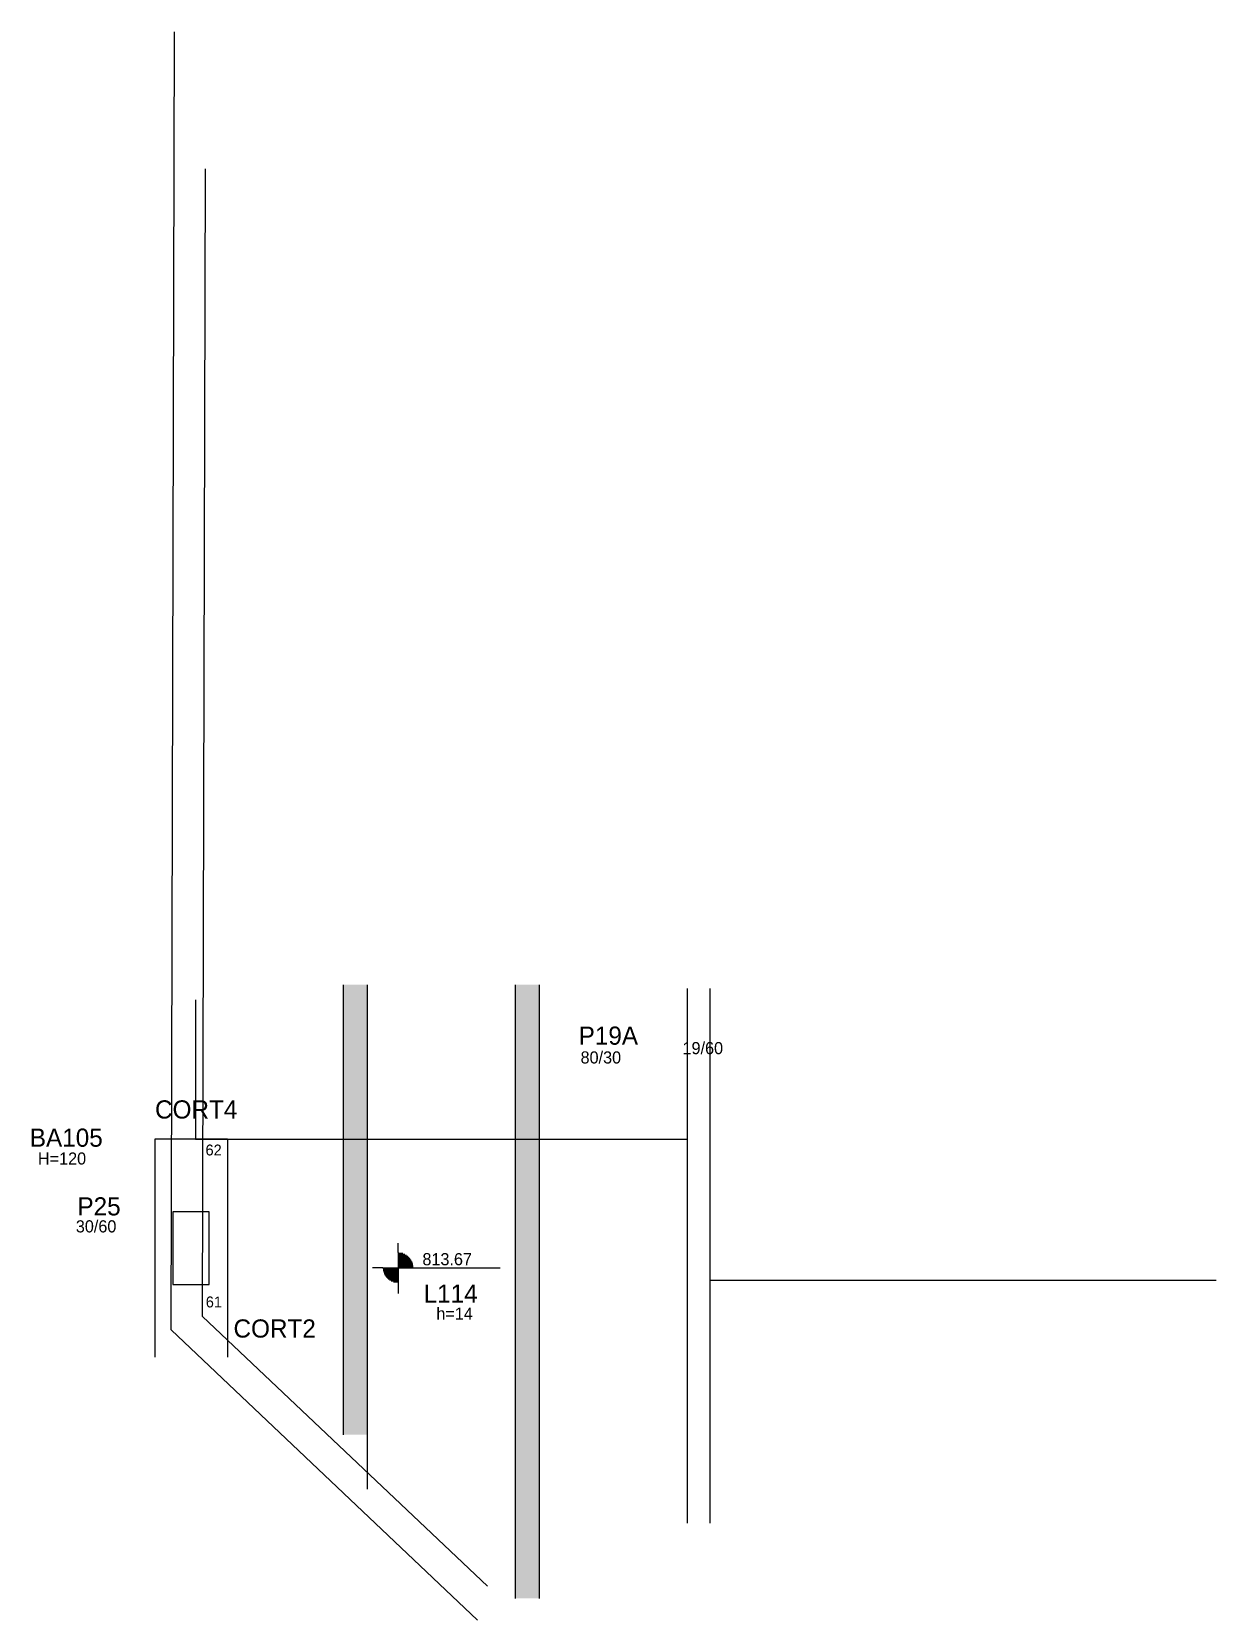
# Model space of a CAD drawing. Header units: metres. Extents: x 2924 to 3902, y 2044 to 3355.
import ezdxf

# ---------------------------------------------------------------- set-up
doc = ezdxf.new("R2010")
doc.units = ezdxf.units.M
for name, color, linetype in [('1', 7, 'Continuous'), ('3', 7, 'Continuous'), ('4', 7, 'Continuous'), ('7', 7, 'Continuous'), ('Hachura', 7, 'Continuous'), ('Painéis', 7, 'Continuous')]:
    doc.layers.add(name, color=color, linetype=linetype)

msp = doc.modelspace()

# ---------------------------------------------------------------- hatches: boundary and pattern name
at = {"layer": 'Hachura'}
h = msp.add_hatch(color=7, dxfattribs=at)
h.dxf.hatch_style = 1
h.paths.add_polyline_path([(3181.4, 2196.9), (3201.4, 2196.9), (3201.4, 2196.9), (3201.4, 2568.3), (3201.4, 2568.3), (3181.4, 2568.3), (3181.4, 2568.3), (3181.4, 2196.9)])
h = msp.add_hatch(color=7, dxfattribs=at)
h.dxf.hatch_style = 1
h.paths.add_polyline_path([(3343.4, 2061.8), (3323.4, 2061.8), (3323.4, 2061.8), (3323.4, 2568.3), (3323.4, 2568.3), (3343.4, 2568.3), (3343.4, 2568.3), (3343.4, 2061.8)])

# ---------------------------------------------------------------- linework, layer by layer
at = {"layer": '1', "color": 7, "lineweight": 25}
for p, q in [((3039.3, 2283.4), (3042.2, 3354.8)), ((3065.3, 2294.6), (3067.9, 3241.8)), ((3025.9, 2440.9), (3025.9, 2260.8)), ((3085.9, 2440.9), (3025.9, 2440.9)), ((3085.9, 2440.9), (3085.9, 2260.8))]:
    msp.add_line(p, q, dxfattribs=at)
for points in [[(3300.6, 2071.8), (3065.3, 2294.6)], [(3292.4, 2043.8), (3039.3, 2283.4)]]:
    msp.add_lwpolyline(points, dxfattribs=at)
at = {"layer": '3', "color": 7, "lineweight": 25}
for p, q in [((3226.8, 2347.3), (3226.8, 2355)), ((3226.8, 2347.3), (3226.8, 2322.3)), ((3226.8, 2346.7), (3230.6, 2346.7)), ((3214.3, 2334.8), (3205.8, 2334.8)), ((3214.3, 2334.8), (3239.3, 2334.8)), ((3226.8, 2334), (3214.3, 2334)), ((3226.8, 2345.9), (3232.5, 2345.9)), ((3226.8, 2345.1), (3233.8, 2345.1)), ((3226.8, 2344.3), (3234.9, 2344.3)), ((3226.8, 2343.5), (3235.7, 2343.5)), ((3226.8, 2342.7), (3236.4, 2342.7)), ((3226.8, 2341.9), (3237, 2341.9)), ((3226.8, 2341.1), (3237.5, 2341.1)), ((3226.8, 2340.3), (3238, 2340.3)), ((3226.8, 2339.6), (3238.3, 2339.6)), ((3226.8, 2338.8), (3238.6, 2338.8)), ((3226.8, 2338), (3238.9, 2338)), ((3226.8, 2337.2), (3239, 2337.2)), ((3226.8, 2336.4), (3239.2, 2336.4)), ((3226.8, 2335.6), (3239.3, 2335.6)), ((3239.3, 2334.8), (3311.2, 2334.8)), ((3226.8, 2333.2), (3214.4, 2333.2)), ((3226.8, 2332.4), (3214.5, 2332.4)), ((3226.8, 2331.6), (3214.7, 2331.6)), ((3226.8, 2330.8), (3214.9, 2330.8)), ((3226.8, 2330), (3215.2, 2330)), ((3226.8, 2329.2), (3215.6, 2329.2)), ((3226.8, 2328.5), (3216, 2328.5)), ((3226.8, 2327.7), (3216.5, 2327.7)), ((3226.8, 2326.9), (3217.1, 2326.9)), ((3226.8, 2326.1), (3217.8, 2326.1)), ((3226.8, 2325.3), (3218.7, 2325.3)), ((3226.8, 2324.5), (3219.7, 2324.5)), ((3226.8, 2323.7), (3221, 2323.7)), ((3226.8, 2322.9), (3222.9, 2322.9)), ((3226.8, 2322.3), (3226.8, 2313.4))]:
    msp.add_line(p, q, dxfattribs=at)
for points in [[(3465.4, 2565.3), (3465.4, 2123.8)], [(3484.4, 2123.8), (3484.4, 2565.3)]]:
    msp.add_lwpolyline(points, dxfattribs=at)
at = {"layer": '7', "color": 7, "lineweight": 25}
msp.add_lwpolyline([(3040.9, 2320.8), (3070.9, 2320.8), (3070.9, 2380.8), (3040.9, 2380.8), (3040.9, 2320.8)], dxfattribs=at)
at = {"layer": 'Painéis', "color": 7, "lineweight": 25}
for p, q in [((3181.4, 2568.3), (3181.4, 2196.9)), ((3201.4, 2568.3), (3201.4, 2152)), ((3323.4, 2568.3), (3323.4, 2061.8)), ((3343.4, 2568.3), (3343.4, 2061.8)), ((3059.4, 2555.8), (3059.4, 2440.9)), ((3059.4, 2440.9), (3465.4, 2440.9)), ((3902.4, 2324.3), (3484.4, 2324.3))]:
    msp.add_line(p, q, dxfattribs=at)

# ---------------------------------------------------------------- texts
at = {"layer": '3', "color": 7, "lineweight": 25}
for s, height, p in [('19/60', 10, (3461.7, 2511)), ('80/30', 10, (3377.5, 2503.3)), ('H=120', 10, (2929.4, 2419.9)), ('62', 9, (3067.8, 2427.4)), ('30/60', 10, (2960.7, 2363.9)), ('813.67', 10, (3246.9, 2336.8)), ('61', 9, (3068, 2302)), ('h=14', 10, (3258.4, 2291.9))]:
    msp.add_text(s, height=height, dxfattribs=at).set_placement(p)
at = {"layer": '4', "color": 7, "lineweight": 25}
for s, p in [('P19A', (3375.9, 2518.8)), ('CORT4', (3026.1, 2457.9)), ('BA105', (2922.7, 2434.6)), ('P25', (2962, 2377.9)), ('L114', (3247.9, 2305.9)), ('CORT2', (3090.9, 2277.1))]:
    msp.add_text(s, height=15, dxfattribs=at).set_placement(p)

doc.saveas('drawing.dxf')
